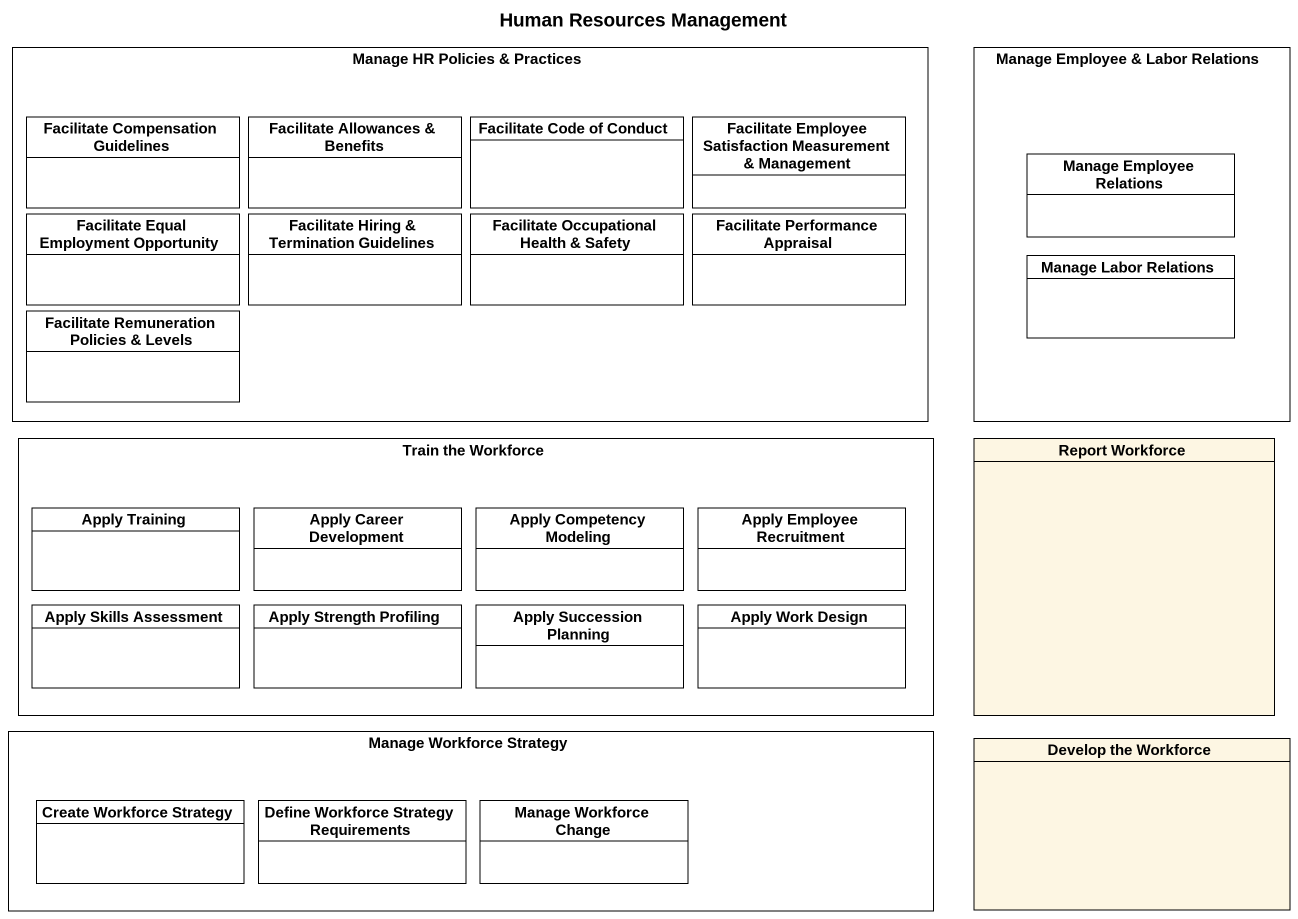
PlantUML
@startuml
title Human Resources Management
hide circle
hide empty members
rectangle "Manage HR Policies & Practices" as Manage_HR_Policies_Practices {
  class "Facilitate Compensation Guidelines" as Facilitate_Compensation #FFFFFF
  class "Facilitate Allowances & Benefits" as Facilitate_Allowances #FFFFFF
  class "Facilitate Code of Conduct" as Facilitate_Code_of_Conduct #FFFFFF
  class "Facilitate Employee Satisfaction Measurement & Management" as Facilitate_Employee #FFFFFF
  class "Facilitate Equal Employment Opportunity" as Facilitate_Equal_Employment #FFFFFF
  class "Facilitate Hiring & Termination Guidelines" as Facilitate_Hiring #FFFFFF
  class "Facilitate Occupational Health & Safety" as Facilitate_Occupational #FFFFFF
  class "Facilitate Performance Appraisal" as Facilitate_Performance #FFFFFF
  class "Facilitate Remuneration Policies & Levels" as Facilitate_Remuneration #FFFFFF
}
rectangle "Manage Employee & Labor Relations" as Manage_Employee_Labor {
  class "Manage Employee Relations" as Manage_Employee_Relations #FFFFFF
  class "Manage Labor Relations" as Manage_Labor_Relations #FFFFFF
}
rectangle "Train the Workforce" as Train_the_Workforce {
  class "Apply Training" as Apply_Training #FFFFFF
  class "Apply Career Development" as Apply_Career_Development #FFFFFF
  class "Apply Competency Modeling" as Apply_Competency_Modeling #FFFFFF
  class "Apply Employee Recruitment" as Apply_Employee_Recruitment #FFFFFF
  class "Apply Skills Assessment" as Apply_Skills_Assessment #FFFFFF
  class "Apply Strength Profiling" as Apply_Strength_Profiling #FFFFFF
  class "Apply Succession Planning" as Apply_Succession_Planning #FFFFFF
  class "Apply Work Design" as Apply_Work_Design #FFFFFF
}
class "Report Workforce" as Report_Workforce
rectangle "Manage Workforce Strategy" as Manage_Workforce_Strategy {
  class "Create Workforce Strategy" as Create_Workforce_Strategy #FFFFFF
  class "Define Workforce Strategy Requirements" as Define_Workforce_Strategy #FFFFFF
  class "Manage Workforce Change" as Manage_Workforce_Change #FFFFFF
}
class "Develop the Workforce" as Develop_the_Workforce
@enduml
